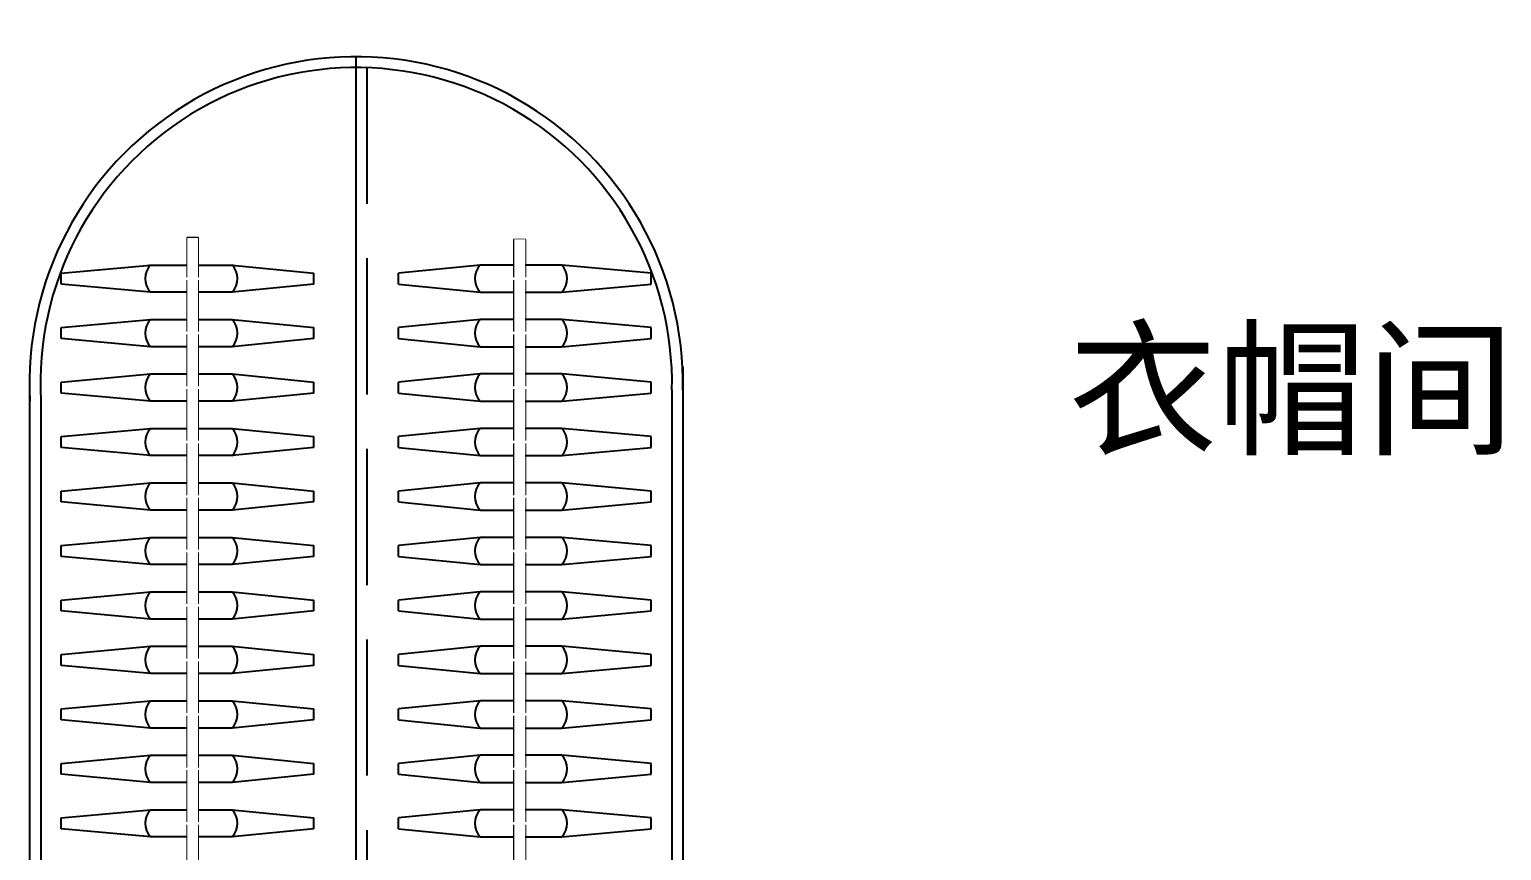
# Model space of a CAD drawing. Header units: millimetres. Extents: x -807114 to 42513, y -468455 to -61603.
# Drawn here: x -19410 to -16707, y -167845 to -166337 of the extents above; entities that cross this region are included whole.
import ezdxf

# ---------------------------------------------------------------- set-up
doc = ezdxf.new("R2010")
doc.units = ezdxf.units.MM
doc.header["$LTSCALE"] = 1000
doc.linetypes.add('DASH', pattern=[0.35, 0.25, -0.1])
doc.layers.add('KL截面', color=30, linetype='Continuous')
doc.layers.add('建-轴', color=1, linetype='Continuous')
doc.styles.add('D', font='simhei.ttf', dxfattribs={"width": 0.75, "height": 7})

msp = doc.modelspace()

# ---------------------------------------------------------------- linework, layer by layer
at = {"color": 8, "ltscale": 750}
for p, q in [((-18810.2, -168887.2), (-18810.2, -166387.2)), ((-18810.2, -168887.2), (-18810.2, -166387.2)), ((-18210.2, -166956.9), (-18210.2, -168887.2)), ((-19410.2, -166987.2), (-19410.2, -168887.2)), ((-18230.4, -166999), (-18230.4, -168887.2)), ((-19389.4, -167018.6), (-19389.4, -168887.2)), ((-18268.5, -167284.7), (-18432.6, -167269.7)), ((-18432.6, -167319.7), (-18268.5, -167304.7)), ((-18268.5, -167304.7), (-18268.5, -167284.7)), ((-18268.5, -167384.7), (-18432.6, -167369.7)), ((-19352, -167784.7), (-19187.9, -167769.7)), ((-19352, -167804.7), (-19352, -167784.7)), ((-19037.9, -167769.7), (-18887.9, -167784.7)), ((-18887.9, -167804.7), (-18887.9, -167784.7)), ((-18432.6, -167819.7), (-18268.5, -167804.7))]:
    msp.add_line(p, q, dxfattribs=at)
at = {"color": 8}
for p, q in [((-19352, -166784.7), (-19187.9, -166769.7)), ((-19352, -166804.7), (-19352, -166784.7)), ((-19037.9, -166769.7), (-18887.9, -166784.7)), ((-18887.9, -166804.7), (-18887.9, -166784.7)), ((-18582.6, -166769.7), (-18732.6, -166784.7)), ((-18732.6, -166804.7), (-18732.6, -166784.7)), ((-18268.5, -166784.7), (-18432.6, -166769.7)), ((-18268.5, -166804.7), (-18268.5, -166784.7)), ((-19187.9, -166819.7), (-19352, -166804.7)), ((-18887.9, -166804.7), (-19037.9, -166819.7)), ((-18732.6, -166804.7), (-18582.6, -166819.7)), ((-18432.6, -166819.7), (-18268.5, -166804.7)), ((-19352, -166884.7), (-19187.9, -166869.7)), ((-19037.9, -166869.7), (-18887.9, -166884.7)), ((-18582.6, -166869.7), (-18732.6, -166884.7)), ((-18268.5, -166884.7), (-18432.6, -166869.7)), ((-19352, -166904.7), (-19352, -166884.7)), ((-18887.9, -166904.7), (-18887.9, -166884.7)), ((-18732.6, -166904.7), (-18732.6, -166884.7)), ((-18268.5, -166904.7), (-18268.5, -166884.7)), ((-19187.9, -166919.7), (-19352, -166904.7)), ((-18887.9, -166904.7), (-19037.9, -166919.7)), ((-18732.6, -166904.7), (-18582.6, -166919.7)), ((-18432.6, -166919.7), (-18268.5, -166904.7)), ((-19352, -166984.7), (-19187.9, -166969.7)), ((-19352, -167004.7), (-19352, -166984.7)), ((-19037.9, -166969.7), (-18887.9, -166984.7)), ((-18887.9, -167004.7), (-18887.9, -166984.7)), ((-18582.6, -166969.7), (-18732.6, -166984.7)), ((-18732.6, -167004.7), (-18732.6, -166984.7)), ((-18268.5, -166984.7), (-18432.6, -166969.7)), ((-18268.5, -167004.7), (-18268.5, -166984.7)), ((-19187.9, -167019.7), (-19352, -167004.7)), ((-18887.9, -167004.7), (-19037.9, -167019.7)), ((-18732.6, -167004.7), (-18582.6, -167019.7)), ((-18432.6, -167019.7), (-18268.5, -167004.7)), ((-19352, -167084.7), (-19187.9, -167069.7)), ((-19352, -167104.7), (-19352, -167084.7)), ((-19037.9, -167069.7), (-18887.9, -167084.7)), ((-18887.9, -167104.7), (-18887.9, -167084.7)), ((-18582.6, -167069.7), (-18732.6, -167084.7)), ((-18732.6, -167104.7), (-18732.6, -167084.7)), ((-18268.5, -167084.7), (-18432.6, -167069.7)), ((-18268.5, -167104.7), (-18268.5, -167084.7)), ((-19187.9, -167119.7), (-19352, -167104.7)), ((-18887.9, -167104.7), (-19037.9, -167119.7)), ((-18732.6, -167104.7), (-18582.6, -167119.7)), ((-18432.6, -167119.7), (-18268.5, -167104.7)), ((-19352, -167184.7), (-19187.9, -167169.7)), ((-19037.9, -167169.7), (-18887.9, -167184.7)), ((-18582.6, -167169.7), (-18732.6, -167184.7)), ((-18268.5, -167184.7), (-18432.6, -167169.7)), ((-19352, -167204.7), (-19352, -167184.7)), ((-18887.9, -167204.7), (-18887.9, -167184.7)), ((-18732.6, -167204.7), (-18732.6, -167184.7)), ((-18268.5, -167204.7), (-18268.5, -167184.7)), ((-19187.9, -167219.7), (-19352, -167204.7)), ((-18887.9, -167204.7), (-19037.9, -167219.7)), ((-18732.6, -167204.7), (-18582.6, -167219.7)), ((-18432.6, -167219.7), (-18268.5, -167204.7)), ((-19352, -167284.7), (-19187.9, -167269.7)), ((-19037.9, -167269.7), (-18887.9, -167284.7)), ((-18582.6, -167269.7), (-18732.6, -167284.7)), ((-19352, -167304.7), (-19352, -167284.7)), ((-19187.9, -167319.7), (-19352, -167304.7)), ((-18887.9, -167304.7), (-19037.9, -167319.7)), ((-18887.9, -167304.7), (-18887.9, -167284.7)), ((-18732.6, -167304.7), (-18732.6, -167284.7)), ((-18732.6, -167304.7), (-18582.6, -167319.7)), ((-19352, -167384.7), (-19187.9, -167369.7)), ((-19352, -167404.7), (-19352, -167384.7)), ((-19037.9, -167369.7), (-18887.9, -167384.7)), ((-18887.9, -167404.7), (-18887.9, -167384.7)), ((-18582.6, -167369.7), (-18732.6, -167384.7)), ((-18732.6, -167404.7), (-18732.6, -167384.7)), ((-18268.5, -167404.7), (-18268.5, -167384.7)), ((-19187.9, -167419.7), (-19352, -167404.7)), ((-18887.9, -167404.7), (-19037.9, -167419.7)), ((-18732.6, -167404.7), (-18582.6, -167419.7)), ((-18432.6, -167419.7), (-18268.5, -167404.7)), ((-19352, -167484.7), (-19187.9, -167469.7)), ((-19037.9, -167469.7), (-18887.9, -167484.7)), ((-18582.6, -167469.7), (-18732.6, -167484.7)), ((-18268.5, -167484.7), (-18432.6, -167469.7)), ((-19352, -167504.7), (-19352, -167484.7)), ((-18887.9, -167504.7), (-18887.9, -167484.7)), ((-18732.6, -167504.7), (-18732.6, -167484.7)), ((-18268.5, -167504.7), (-18268.5, -167484.7)), ((-19187.9, -167519.7), (-19352, -167504.7)), ((-18887.9, -167504.7), (-19037.9, -167519.7)), ((-18732.6, -167504.7), (-18582.6, -167519.7)), ((-18432.6, -167519.7), (-18268.5, -167504.7)), ((-19352, -167584.7), (-19187.9, -167569.7)), ((-19037.9, -167569.7), (-18887.9, -167584.7)), ((-18582.6, -167569.7), (-18732.6, -167584.7)), ((-18268.5, -167584.7), (-18432.6, -167569.7)), ((-19352, -167604.7), (-19352, -167584.7)), ((-19187.9, -167619.7), (-19352, -167604.7)), ((-18887.9, -167604.7), (-19037.9, -167619.7)), ((-18887.9, -167604.7), (-18887.9, -167584.7)), ((-18732.6, -167604.7), (-18732.6, -167584.7)), ((-18732.6, -167604.7), (-18582.6, -167619.7)), ((-18432.6, -167619.7), (-18268.5, -167604.7)), ((-18268.5, -167604.7), (-18268.5, -167584.7)), ((-19352, -167684.7), (-19187.9, -167669.7)), ((-19352, -167704.7), (-19352, -167684.7)), ((-19037.9, -167669.7), (-18887.9, -167684.7)), ((-18887.9, -167704.7), (-18887.9, -167684.7)), ((-18582.6, -167669.7), (-18732.6, -167684.7)), ((-18732.6, -167704.7), (-18732.6, -167684.7)), ((-18268.5, -167684.7), (-18432.6, -167669.7)), ((-18268.5, -167704.7), (-18268.5, -167684.7)), ((-19187.9, -167719.7), (-19352, -167704.7)), ((-18887.9, -167704.7), (-19037.9, -167719.7)), ((-18732.6, -167704.7), (-18582.6, -167719.7)), ((-18432.6, -167719.7), (-18268.5, -167704.7)), ((-18582.6, -167769.7), (-18732.6, -167784.7)), ((-18732.6, -167804.7), (-18732.6, -167784.7)), ((-18268.5, -167784.7), (-18432.6, -167769.7)), ((-18268.5, -167804.7), (-18268.5, -167784.7)), ((-19187.9, -167819.7), (-19352, -167804.7)), ((-18887.9, -167804.7), (-19037.9, -167819.7)), ((-18732.6, -167804.7), (-18582.6, -167819.7))]:
    msp.add_line(p, q, dxfattribs=at)
at = {"color": 8, "ltscale": 750}
for points in [[(-19100.6, -168842.2), (-19100.6, -166720), (-19120.6, -166720), (-19120.6, -168842.2)], [(-18519.9, -168842.2), (-18519.9, -166722.8), (-18499.9, -166722.8), (-18499.9, -168842.2)]]:
    msp.add_lwpolyline(points, close=True, dxfattribs=at)
at = {"color": 250}
for centre, start, end in [((-19161.7, -166794.7), 136.3972, 223.6028), ((-19064.2, -166794.7), 316.3972, 43.6028), ((-18556.3, -166794.7), 136.3972, 223.6028), ((-18458.8, -166794.7), 316.3972, 43.6028), ((-19161.7, -166894.7), 136.3972, 223.6028), ((-19064.2, -166894.7), 316.3972, 43.6028), ((-18556.3, -166894.7), 136.3972, 223.6028), ((-18458.8, -166894.7), 316.3972, 43.6028), ((-19161.7, -166994.7), 136.3972, 223.6028), ((-19064.2, -166994.7), 316.3972, 43.6028), ((-18556.3, -166994.7), 136.3972, 223.6028), ((-18458.8, -166994.7), 316.3972, 43.6028), ((-19161.7, -167094.7), 136.3972, 223.6028), ((-19064.2, -167094.7), 316.3972, 43.6028), ((-18556.3, -167094.7), 136.3972, 223.6028), ((-18458.8, -167094.7), 316.3972, 43.6028), ((-19161.7, -167194.7), 136.3972, 223.6028), ((-19064.2, -167194.7), 316.3972, 43.6028), ((-18556.3, -167194.7), 136.3972, 223.6028), ((-18458.8, -167194.7), 316.3972, 43.6028), ((-19161.7, -167294.7), 136.3972, 223.6028), ((-19064.2, -167294.7), 316.3972, 43.6028), ((-18556.3, -167294.7), 136.3972, 223.6028), ((-18458.8, -167294.7), 316.3972, 43.6028), ((-19161.7, -167394.7), 136.3972, 223.6028), ((-19064.2, -167394.7), 316.3972, 43.6028), ((-18556.3, -167394.7), 136.3972, 223.6028), ((-18458.8, -167394.7), 316.3972, 43.6028), ((-19161.7, -167494.7), 136.3972, 223.6028), ((-19064.2, -167494.7), 316.3972, 43.6028), ((-18556.3, -167494.7), 136.3972, 223.6028), ((-18458.8, -167494.7), 316.3972, 43.6028), ((-19161.7, -167594.7), 136.3972, 223.6028), ((-19064.2, -167594.7), 316.3972, 43.6028), ((-18556.3, -167594.7), 136.3972, 223.6028), ((-18458.8, -167594.7), 316.3972, 43.6028), ((-19161.7, -167694.7), 136.3972, 223.6028), ((-19064.2, -167694.7), 316.3972, 43.6028), ((-18556.3, -167694.7), 136.3972, 223.6028), ((-18458.8, -167694.7), 316.3972, 43.6028), ((-18556.3, -167794.7), 136.3972, 223.6028)]:
    msp.add_arc(centre, 36.3, start, end, dxfattribs=at)
at = {"color": 8, "ltscale": 750}
for centre, start, end in [((-19161.7, -167794.7), 136.3972, 223.6028), ((-19064.2, -167794.7), 316.3972, 43.6028), ((-18458.8, -167794.7), 316.3972, 43.6028)]:
    msp.add_arc(centre, 36.3, start, end, dxfattribs=at)
at = {"layer": '建-轴', "linetype": 'DASH'}
msp.add_line((-18790.2, -178907.2), (-18790.2, -164347.2), dxfattribs=at)

# ---------------------------------------------------------------- texts
at = {"layer": 'KL截面', "linetype": 'ByBlock', "style": 'D'}
msp.add_text('衣帽间', height=200, dxfattribs=at).set_placement((-17501.6, -167097.5))

# ---------------------------------------------------------------- next in the draw order: wipeouts: each hides what was drawn before it
at = {"color": 8, "ltscale": 750}
for points in [[(-19100.6, -168842.2), (-19100.6, -166720), (-19120.6, -166720), (-19120.6, -168842.2)], [(-18519.9, -168842.2), (-18519.9, -166722.8), (-18499.9, -166722.8), (-18499.9, -168842.2)]]:
    msp.add_wipeout(points, dxfattribs=at)

# ---------------------------------------------------------------- next in the draw order: linework, layer by layer
at = {"color": 8}
for p, q in [((-19187.9, -166769.7), (-19120.6, -166769.7)), ((-19100.6, -166769.7), (-19037.9, -166769.7)), ((-18519.9, -166769.7), (-18582.6, -166769.7)), ((-18432.6, -166769.7), (-18499.9, -166769.7)), ((-19120.6, -166819.7), (-19187.9, -166819.7)), ((-19037.9, -166819.7), (-19100.6, -166819.7)), ((-18582.6, -166819.7), (-18519.9, -166819.7)), ((-18499.9, -166819.7), (-18432.6, -166819.7)), ((-19187.9, -166869.7), (-19120.6, -166869.7)), ((-19100.6, -166869.7), (-19037.9, -166869.7)), ((-18519.9, -166869.7), (-18582.6, -166869.7)), ((-18432.6, -166869.7), (-18499.9, -166869.7)), ((-19120.6, -166919.7), (-19187.9, -166919.7)), ((-19037.9, -166919.7), (-19100.6, -166919.7)), ((-18582.6, -166919.7), (-18519.9, -166919.7)), ((-18499.9, -166919.7), (-18432.6, -166919.7)), ((-19187.9, -166969.7), (-19120.6, -166969.7)), ((-19100.6, -166969.7), (-19037.9, -166969.7)), ((-18519.9, -166969.7), (-18582.6, -166969.7)), ((-18432.6, -166969.7), (-18499.9, -166969.7)), ((-19120.6, -167019.7), (-19187.9, -167019.7)), ((-19037.9, -167019.7), (-19100.6, -167019.7)), ((-18582.6, -167019.7), (-18519.9, -167019.7)), ((-18499.9, -167019.7), (-18432.6, -167019.7)), ((-19187.9, -167069.7), (-19120.6, -167069.7)), ((-19100.6, -167069.7), (-19037.9, -167069.7)), ((-18519.9, -167069.7), (-18582.6, -167069.7)), ((-18432.6, -167069.7), (-18499.9, -167069.7)), ((-19120.6, -167119.7), (-19187.9, -167119.7)), ((-19037.9, -167119.7), (-19100.6, -167119.7)), ((-18582.6, -167119.7), (-18519.9, -167119.7)), ((-18499.9, -167119.7), (-18432.6, -167119.7)), ((-19187.9, -167169.7), (-19120.6, -167169.7)), ((-19100.6, -167169.7), (-19037.9, -167169.7)), ((-18519.9, -167169.7), (-18582.6, -167169.7)), ((-18432.6, -167169.7), (-18499.9, -167169.7)), ((-19120.6, -167219.7), (-19187.9, -167219.7)), ((-19037.9, -167219.7), (-19100.6, -167219.7)), ((-18582.6, -167219.7), (-18519.9, -167219.7)), ((-18499.9, -167219.7), (-18432.6, -167219.7)), ((-19187.9, -167269.7), (-19120.6, -167269.7)), ((-19100.6, -167269.7), (-19037.9, -167269.7)), ((-18519.9, -167269.7), (-18582.6, -167269.7)), ((-18432.6, -167269.7), (-18499.9, -167269.7)), ((-19120.6, -167319.7), (-19187.9, -167319.7)), ((-19037.9, -167319.7), (-19100.6, -167319.7)), ((-18582.6, -167319.7), (-18519.9, -167319.7)), ((-18499.9, -167319.7), (-18432.6, -167319.7)), ((-19187.9, -167369.7), (-19120.6, -167369.7)), ((-19100.6, -167369.7), (-19037.9, -167369.7)), ((-18519.9, -167369.7), (-18582.6, -167369.7)), ((-18432.6, -167369.7), (-18499.9, -167369.7)), ((-19120.6, -167419.7), (-19187.9, -167419.7)), ((-19037.9, -167419.7), (-19100.6, -167419.7)), ((-18582.6, -167419.7), (-18519.9, -167419.7)), ((-18499.9, -167419.7), (-18432.6, -167419.7)), ((-19187.9, -167469.7), (-19120.6, -167469.7)), ((-19100.6, -167469.7), (-19037.9, -167469.7)), ((-18519.9, -167469.7), (-18582.6, -167469.7)), ((-18432.6, -167469.7), (-18499.9, -167469.7)), ((-19120.6, -167519.7), (-19187.9, -167519.7)), ((-19037.9, -167519.7), (-19100.6, -167519.7)), ((-18582.6, -167519.7), (-18519.9, -167519.7)), ((-18499.9, -167519.7), (-18432.6, -167519.7)), ((-19187.9, -167569.7), (-19120.6, -167569.7)), ((-19100.6, -167569.7), (-19037.9, -167569.7)), ((-18519.9, -167569.7), (-18582.6, -167569.7)), ((-18432.6, -167569.7), (-18499.9, -167569.7)), ((-19120.6, -167619.7), (-19187.9, -167619.7)), ((-19037.9, -167619.7), (-19100.6, -167619.7)), ((-18582.6, -167619.7), (-18519.9, -167619.7)), ((-18499.9, -167619.7), (-18432.6, -167619.7)), ((-19187.9, -167669.7), (-19120.6, -167669.7)), ((-19100.6, -167669.7), (-19037.9, -167669.7)), ((-18519.9, -167669.7), (-18582.6, -167669.7)), ((-18432.6, -167669.7), (-18499.9, -167669.7)), ((-19120.6, -167719.7), (-19187.9, -167719.7)), ((-19037.9, -167719.7), (-19100.6, -167719.7)), ((-18582.6, -167719.7), (-18519.9, -167719.7)), ((-18499.9, -167719.7), (-18432.6, -167719.7)), ((-19187.9, -167769.7), (-19120.6, -167769.7)), ((-19100.6, -167769.7), (-19037.9, -167769.7)), ((-18519.9, -167769.7), (-18582.6, -167769.7)), ((-18432.6, -167769.7), (-18499.9, -167769.7)), ((-19120.6, -167819.7), (-19187.9, -167819.7)), ((-19037.9, -167819.7), (-19100.6, -167819.7))]:
    msp.add_line(p, q, dxfattribs=at)
at = {"color": 8, "ltscale": 750}
for p, q in [((-18582.6, -167819.7), (-18519.9, -167819.7)), ((-18499.9, -167819.7), (-18432.6, -167819.7))]:
    msp.add_line(p, q, dxfattribs=at)

# ---------------------------------------------------------------- next in the draw order: wipeouts: each hides what was drawn before it
for points in [[(-19100.4, -166797.1), (-19097, -166797.1), (-19096.3, -166796.9), (-19095.9, -166796.7), (-19095.7, -166796.5), (-19095.3, -166796.1), (-19095.1, -166795.8), (-19095, -166795.4), (-19094.9, -166795.1), (-19094.9, -166794.7), (-19094.9, -166794.4), (-19094.9, -166794.1), (-19095, -166793.8), (-19095.2, -166793.5), (-19095.3, -166793.2), (-19095.5, -166793), (-19095.7, -166792.8), (-19096, -166792.6), (-19096.4, -166792.4), (-19096.7, -166792.3), (-19096.8, -166792.3), (-19124.4, -166792.3), (-19124.5, -166792.3), (-19124.6, -166792.3), (-19124.8, -166792.4), (-19124.9, -166792.5), (-19125.1, -166792.5), (-19125.3, -166792.6), (-19125.4, -166792.8), (-19125.5, -166792.9), (-19125.7, -166793), (-19125.8, -166793.2), (-19126, -166793.4), (-19126.1, -166793.8), (-19126.2, -166793.9), (-19126.2, -166794), (-19126.3, -166794.2), (-19126.3, -166794.5), (-19126.3, -166794.8), (-19126.3, -166794.9), (-19126.3, -166795.1), (-19126.2, -166795.3), (-19126.2, -166795.4), (-19126.1, -166795.6), (-19126.1, -166795.7), (-19126, -166795.9), (-19125.9, -166796), (-19125.8, -166796.1), (-19125.7, -166796.3), (-19125.6, -166796.4), (-19125.5, -166796.5), (-19125.4, -166796.6), (-19125.2, -166796.7), (-19125.1, -166796.8), (-19125, -166796.9), (-19124.8, -166796.9), (-19124.6, -166797), (-19124.5, -166797.1), (-19124.3, -166797.1), (-19124.1, -166797.1)], [(-18520.1, -166797.1), (-18523.5, -166797.1), (-18524.2, -166796.9), (-18524.6, -166796.7), (-18524.8, -166796.5), (-18525.2, -166796.1), (-18525.4, -166795.8), (-18525.5, -166795.4), (-18525.6, -166795.1), (-18525.6, -166794.7), (-18525.6, -166794.4), (-18525.6, -166794.1), (-18525.5, -166793.8), (-18525.3, -166793.5), (-18525.2, -166793.2), (-18525, -166793), (-18524.8, -166792.8), (-18524.5, -166792.6), (-18524.1, -166792.4), (-18523.7, -166792.3), (-18523.7, -166792.3), (-18496.1, -166792.3), (-18496, -166792.3), (-18495.9, -166792.3), (-18495.7, -166792.4), (-18495.5, -166792.5), (-18495.4, -166792.5), (-18495.2, -166792.6), (-18495.1, -166792.8), (-18494.9, -166792.9), (-18494.8, -166793), (-18494.7, -166793.2), (-18494.5, -166793.4), (-18494.4, -166793.8), (-18494.3, -166793.9), (-18494.3, -166794), (-18494.2, -166794.2), (-18494.2, -166794.5), (-18494.2, -166794.8), (-18494.2, -166794.9), (-18494.2, -166795.1), (-18494.2, -166795.3), (-18494.3, -166795.4), (-18494.4, -166795.6), (-18494.4, -166795.7), (-18494.5, -166795.9), (-18494.6, -166796), (-18494.7, -166796.1), (-18494.8, -166796.3), (-18494.9, -166796.4), (-18495, -166796.5), (-18495.1, -166796.6), (-18495.3, -166796.7), (-18495.4, -166796.8), (-18495.5, -166796.9), (-18495.6, -166796.9), (-18495.9, -166797), (-18496, -166797.1), (-18496.2, -166797.1), (-18496.4, -166797.1)], [(-19100.4, -166897.1), (-19097, -166897.1), (-19096.3, -166896.9), (-19095.9, -166896.7), (-19095.7, -166896.5), (-19095.3, -166896.1), (-19095.1, -166895.8), (-19095, -166895.4), (-19094.9, -166895.1), (-19094.9, -166894.7), (-19094.9, -166894.4), (-19094.9, -166894.1), (-19095, -166893.8), (-19095.2, -166893.5), (-19095.3, -166893.2), (-19095.5, -166893), (-19095.7, -166892.8), (-19096, -166892.6), (-19096.4, -166892.4), (-19096.7, -166892.3), (-19096.8, -166892.3), (-19124.4, -166892.3), (-19124.5, -166892.3), (-19124.6, -166892.3), (-19124.8, -166892.4), (-19124.9, -166892.5), (-19125.1, -166892.5), (-19125.3, -166892.6), (-19125.4, -166892.8), (-19125.5, -166892.9), (-19125.7, -166893), (-19125.8, -166893.2), (-19126, -166893.4), (-19126.1, -166893.8), (-19126.2, -166893.9), (-19126.2, -166894), (-19126.3, -166894.2), (-19126.3, -166894.5), (-19126.3, -166894.8), (-19126.3, -166894.9), (-19126.3, -166895.1), (-19126.2, -166895.3), (-19126.2, -166895.4), (-19126.1, -166895.6), (-19126.1, -166895.7), (-19126, -166895.9), (-19125.9, -166896), (-19125.8, -166896.1), (-19125.7, -166896.3), (-19125.6, -166896.4), (-19125.5, -166896.5), (-19125.4, -166896.6), (-19125.2, -166896.7), (-19125.1, -166896.8), (-19125, -166896.9), (-19124.8, -166896.9), (-19124.6, -166897), (-19124.5, -166897.1), (-19124.3, -166897.1), (-19124.1, -166897.1)], [(-18520.1, -166897.1), (-18523.5, -166897.1), (-18524.2, -166896.9), (-18524.6, -166896.7), (-18524.8, -166896.5), (-18525.2, -166896.1), (-18525.4, -166895.8), (-18525.5, -166895.4), (-18525.6, -166895.1), (-18525.6, -166894.7), (-18525.6, -166894.4), (-18525.6, -166894.1), (-18525.5, -166893.8), (-18525.3, -166893.5), (-18525.2, -166893.2), (-18525, -166893), (-18524.8, -166892.8), (-18524.5, -166892.6), (-18524.1, -166892.4), (-18523.7, -166892.3), (-18523.7, -166892.3), (-18496.1, -166892.3), (-18496, -166892.3), (-18495.9, -166892.3), (-18495.7, -166892.4), (-18495.5, -166892.5), (-18495.4, -166892.5), (-18495.2, -166892.6), (-18495.1, -166892.8), (-18494.9, -166892.9), (-18494.8, -166893), (-18494.7, -166893.2), (-18494.5, -166893.4), (-18494.4, -166893.8), (-18494.3, -166893.9), (-18494.3, -166894), (-18494.2, -166894.2), (-18494.2, -166894.5), (-18494.2, -166894.8), (-18494.2, -166894.9), (-18494.2, -166895.1), (-18494.2, -166895.3), (-18494.3, -166895.4), (-18494.4, -166895.6), (-18494.4, -166895.7), (-18494.5, -166895.9), (-18494.6, -166896), (-18494.7, -166896.1), (-18494.8, -166896.3), (-18494.9, -166896.4), (-18495, -166896.5), (-18495.1, -166896.6), (-18495.3, -166896.7), (-18495.4, -166896.8), (-18495.5, -166896.9), (-18495.6, -166896.9), (-18495.9, -166897), (-18496, -166897.1), (-18496.2, -166897.1), (-18496.4, -166897.1)], [(-19100.4, -166997.1), (-19097, -166997.1), (-19096.3, -166996.9), (-19095.9, -166996.7), (-19095.7, -166996.5), (-19095.3, -166996.1), (-19095.1, -166995.8), (-19095, -166995.4), (-19094.9, -166995.1), (-19094.9, -166994.7), (-19094.9, -166994.4), (-19094.9, -166994.1), (-19095, -166993.8), (-19095.2, -166993.5), (-19095.3, -166993.2), (-19095.5, -166993), (-19095.7, -166992.8), (-19096, -166992.6), (-19096.4, -166992.4), (-19096.7, -166992.3), (-19096.8, -166992.3), (-19124.4, -166992.3), (-19124.5, -166992.3), (-19124.6, -166992.3), (-19124.8, -166992.4), (-19124.9, -166992.5), (-19125.1, -166992.5), (-19125.3, -166992.6), (-19125.4, -166992.8), (-19125.5, -166992.9), (-19125.7, -166993), (-19125.8, -166993.2), (-19126, -166993.4), (-19126.1, -166993.8), (-19126.2, -166993.9), (-19126.2, -166994), (-19126.3, -166994.2), (-19126.3, -166994.5), (-19126.3, -166994.8), (-19126.3, -166994.9), (-19126.3, -166995.1), (-19126.2, -166995.3), (-19126.2, -166995.4), (-19126.1, -166995.6), (-19126.1, -166995.7), (-19126, -166995.9), (-19125.9, -166996), (-19125.8, -166996.1), (-19125.7, -166996.3), (-19125.6, -166996.4), (-19125.5, -166996.5), (-19125.4, -166996.6), (-19125.2, -166996.7), (-19125.1, -166996.8), (-19125, -166996.9), (-19124.8, -166996.9), (-19124.6, -166997), (-19124.5, -166997.1), (-19124.3, -166997.1), (-19124.1, -166997.1)], [(-18520.1, -166997.1), (-18523.5, -166997.1), (-18524.2, -166996.9), (-18524.6, -166996.7), (-18524.8, -166996.5), (-18525.2, -166996.1), (-18525.4, -166995.8), (-18525.5, -166995.4), (-18525.6, -166995.1), (-18525.6, -166994.7), (-18525.6, -166994.4), (-18525.6, -166994.1), (-18525.5, -166993.8), (-18525.3, -166993.5), (-18525.2, -166993.2), (-18525, -166993), (-18524.8, -166992.8), (-18524.5, -166992.6), (-18524.1, -166992.4), (-18523.7, -166992.3), (-18523.7, -166992.3), (-18496.1, -166992.3), (-18496, -166992.3), (-18495.9, -166992.3), (-18495.7, -166992.4), (-18495.5, -166992.5), (-18495.4, -166992.5), (-18495.2, -166992.6), (-18495.1, -166992.8), (-18494.9, -166992.9), (-18494.8, -166993), (-18494.7, -166993.2), (-18494.5, -166993.4), (-18494.4, -166993.8), (-18494.3, -166993.9), (-18494.3, -166994), (-18494.2, -166994.2), (-18494.2, -166994.5), (-18494.2, -166994.8), (-18494.2, -166994.9), (-18494.2, -166995.1), (-18494.2, -166995.3), (-18494.3, -166995.4), (-18494.4, -166995.6), (-18494.4, -166995.7), (-18494.5, -166995.9), (-18494.6, -166996), (-18494.7, -166996.1), (-18494.8, -166996.3), (-18494.9, -166996.4), (-18495, -166996.5), (-18495.1, -166996.6), (-18495.3, -166996.7), (-18495.4, -166996.8), (-18495.5, -166996.9), (-18495.6, -166996.9), (-18495.9, -166997), (-18496, -166997.1), (-18496.2, -166997.1), (-18496.4, -166997.1)], [(-19100.4, -167097.1), (-19097, -167097.1), (-19096.3, -167096.9), (-19095.9, -167096.7), (-19095.7, -167096.5), (-19095.3, -167096.1), (-19095.1, -167095.8), (-19095, -167095.4), (-19094.9, -167095.1), (-19094.9, -167094.7), (-19094.9, -167094.4), (-19094.9, -167094.1), (-19095, -167093.8), (-19095.2, -167093.5), (-19095.3, -167093.2), (-19095.5, -167093), (-19095.7, -167092.8), (-19096, -167092.6), (-19096.4, -167092.4), (-19096.7, -167092.3), (-19096.8, -167092.3), (-19124.4, -167092.3), (-19124.5, -167092.3), (-19124.6, -167092.3), (-19124.8, -167092.4), (-19124.9, -167092.5), (-19125.1, -167092.5), (-19125.3, -167092.6), (-19125.4, -167092.8), (-19125.5, -167092.9), (-19125.7, -167093), (-19125.8, -167093.2), (-19126, -167093.4), (-19126.1, -167093.8), (-19126.2, -167093.9), (-19126.2, -167094), (-19126.3, -167094.2), (-19126.3, -167094.5), (-19126.3, -167094.8), (-19126.3, -167094.9), (-19126.3, -167095.1), (-19126.2, -167095.3), (-19126.2, -167095.4), (-19126.1, -167095.6), (-19126.1, -167095.7), (-19126, -167095.9), (-19125.9, -167096), (-19125.8, -167096.1), (-19125.7, -167096.3), (-19125.6, -167096.4), (-19125.5, -167096.5), (-19125.4, -167096.6), (-19125.2, -167096.7), (-19125.1, -167096.8), (-19125, -167096.9), (-19124.8, -167096.9), (-19124.6, -167097), (-19124.5, -167097.1), (-19124.3, -167097.1), (-19124.1, -167097.1)], [(-18520.1, -167097.1), (-18523.5, -167097.1), (-18524.2, -167096.9), (-18524.6, -167096.7), (-18524.8, -167096.5), (-18525.2, -167096.1), (-18525.4, -167095.8), (-18525.5, -167095.4), (-18525.6, -167095.1), (-18525.6, -167094.7), (-18525.6, -167094.4), (-18525.6, -167094.1), (-18525.5, -167093.8), (-18525.3, -167093.5), (-18525.2, -167093.2), (-18525, -167093), (-18524.8, -167092.8), (-18524.5, -167092.6), (-18524.1, -167092.4), (-18523.7, -167092.3), (-18523.7, -167092.3), (-18496.1, -167092.3), (-18496, -167092.3), (-18495.9, -167092.3), (-18495.7, -167092.4), (-18495.5, -167092.5), (-18495.4, -167092.5), (-18495.2, -167092.6), (-18495.1, -167092.8), (-18494.9, -167092.9), (-18494.8, -167093), (-18494.7, -167093.2), (-18494.5, -167093.4), (-18494.4, -167093.8), (-18494.3, -167093.9), (-18494.3, -167094), (-18494.2, -167094.2), (-18494.2, -167094.5), (-18494.2, -167094.8), (-18494.2, -167094.9), (-18494.2, -167095.1), (-18494.2, -167095.3), (-18494.3, -167095.4), (-18494.4, -167095.6), (-18494.4, -167095.7), (-18494.5, -167095.9), (-18494.6, -167096), (-18494.7, -167096.1), (-18494.8, -167096.3), (-18494.9, -167096.4), (-18495, -167096.5), (-18495.1, -167096.6), (-18495.3, -167096.7), (-18495.4, -167096.8), (-18495.5, -167096.9), (-18495.6, -167096.9), (-18495.9, -167097), (-18496, -167097.1), (-18496.2, -167097.1), (-18496.4, -167097.1)], [(-19100.4, -167197.1), (-19097, -167197.1), (-19096.3, -167196.9), (-19095.9, -167196.7), (-19095.7, -167196.5), (-19095.3, -167196.1), (-19095.1, -167195.8), (-19095, -167195.4), (-19094.9, -167195.1), (-19094.9, -167194.7), (-19094.9, -167194.4), (-19094.9, -167194.1), (-19095, -167193.8), (-19095.2, -167193.5), (-19095.3, -167193.2), (-19095.5, -167193), (-19095.7, -167192.8), (-19096, -167192.6), (-19096.4, -167192.4), (-19096.7, -167192.3), (-19096.8, -167192.3), (-19124.4, -167192.3), (-19124.5, -167192.3), (-19124.6, -167192.3), (-19124.8, -167192.4), (-19124.9, -167192.5), (-19125.1, -167192.5), (-19125.3, -167192.6), (-19125.4, -167192.8), (-19125.5, -167192.9), (-19125.7, -167193), (-19125.8, -167193.2), (-19126, -167193.4), (-19126.1, -167193.8), (-19126.2, -167193.9), (-19126.2, -167194), (-19126.3, -167194.2), (-19126.3, -167194.5), (-19126.3, -167194.8), (-19126.3, -167194.9), (-19126.3, -167195.1), (-19126.2, -167195.3), (-19126.2, -167195.4), (-19126.1, -167195.6), (-19126.1, -167195.7), (-19126, -167195.9), (-19125.9, -167196), (-19125.8, -167196.1), (-19125.7, -167196.3), (-19125.6, -167196.4), (-19125.5, -167196.5), (-19125.4, -167196.6), (-19125.2, -167196.7), (-19125.1, -167196.8), (-19125, -167196.9), (-19124.8, -167196.9), (-19124.6, -167197), (-19124.5, -167197.1), (-19124.3, -167197.1), (-19124.1, -167197.1)], [(-18520.1, -167197.1), (-18523.5, -167197.1), (-18524.2, -167196.9), (-18524.6, -167196.7), (-18524.8, -167196.5), (-18525.2, -167196.1), (-18525.4, -167195.8), (-18525.5, -167195.4), (-18525.6, -167195.1), (-18525.6, -167194.7), (-18525.6, -167194.4), (-18525.6, -167194.1), (-18525.5, -167193.8), (-18525.3, -167193.5), (-18525.2, -167193.2), (-18525, -167193), (-18524.8, -167192.8), (-18524.5, -167192.6), (-18524.1, -167192.4), (-18523.7, -167192.3), (-18523.7, -167192.3), (-18496.1, -167192.3), (-18496, -167192.3), (-18495.9, -167192.3), (-18495.7, -167192.4), (-18495.5, -167192.5), (-18495.4, -167192.5), (-18495.2, -167192.6), (-18495.1, -167192.8), (-18494.9, -167192.9), (-18494.8, -167193), (-18494.7, -167193.2), (-18494.5, -167193.4), (-18494.4, -167193.8), (-18494.3, -167193.9), (-18494.3, -167194), (-18494.2, -167194.2), (-18494.2, -167194.5), (-18494.2, -167194.8), (-18494.2, -167194.9), (-18494.2, -167195.1), (-18494.2, -167195.3), (-18494.3, -167195.4), (-18494.4, -167195.6), (-18494.4, -167195.7), (-18494.5, -167195.9), (-18494.6, -167196), (-18494.7, -167196.1), (-18494.8, -167196.3), (-18494.9, -167196.4), (-18495, -167196.5), (-18495.1, -167196.6), (-18495.3, -167196.7), (-18495.4, -167196.8), (-18495.5, -167196.9), (-18495.6, -167196.9), (-18495.9, -167197), (-18496, -167197.1), (-18496.2, -167197.1), (-18496.4, -167197.1)], [(-19100.4, -167297.1), (-19097, -167297.1), (-19096.3, -167296.9), (-19095.9, -167296.7), (-19095.7, -167296.5), (-19095.3, -167296.1), (-19095.1, -167295.8), (-19095, -167295.4), (-19094.9, -167295.1), (-19094.9, -167294.7), (-19094.9, -167294.4), (-19094.9, -167294.1), (-19095, -167293.8), (-19095.2, -167293.5), (-19095.3, -167293.2), (-19095.5, -167293), (-19095.7, -167292.8), (-19096, -167292.6), (-19096.4, -167292.4), (-19096.7, -167292.3), (-19096.8, -167292.3), (-19124.4, -167292.3), (-19124.5, -167292.3), (-19124.6, -167292.3), (-19124.8, -167292.4), (-19124.9, -167292.5), (-19125.1, -167292.5), (-19125.3, -167292.6), (-19125.4, -167292.8), (-19125.5, -167292.9), (-19125.7, -167293), (-19125.8, -167293.2), (-19126, -167293.4), (-19126.1, -167293.8), (-19126.2, -167293.9), (-19126.2, -167294), (-19126.3, -167294.2), (-19126.3, -167294.5), (-19126.3, -167294.8), (-19126.3, -167294.9), (-19126.3, -167295.1), (-19126.2, -167295.3), (-19126.2, -167295.4), (-19126.1, -167295.6), (-19126.1, -167295.7), (-19126, -167295.9), (-19125.9, -167296), (-19125.8, -167296.1), (-19125.7, -167296.3), (-19125.6, -167296.4), (-19125.5, -167296.5), (-19125.4, -167296.6), (-19125.2, -167296.7), (-19125.1, -167296.8), (-19125, -167296.9), (-19124.8, -167296.9), (-19124.6, -167297), (-19124.5, -167297.1), (-19124.3, -167297.1), (-19124.1, -167297.1)], [(-18520.1, -167297.1), (-18523.5, -167297.1), (-18524.2, -167296.9), (-18524.6, -167296.7), (-18524.8, -167296.5), (-18525.2, -167296.1), (-18525.4, -167295.8), (-18525.5, -167295.4), (-18525.6, -167295.1), (-18525.6, -167294.7), (-18525.6, -167294.4), (-18525.6, -167294.1), (-18525.5, -167293.8), (-18525.3, -167293.5), (-18525.2, -167293.2), (-18525, -167293), (-18524.8, -167292.8), (-18524.5, -167292.6), (-18524.1, -167292.4), (-18523.7, -167292.3), (-18523.7, -167292.3), (-18496.1, -167292.3), (-18496, -167292.3), (-18495.9, -167292.3), (-18495.7, -167292.4), (-18495.5, -167292.5), (-18495.4, -167292.5), (-18495.2, -167292.6), (-18495.1, -167292.8), (-18494.9, -167292.9), (-18494.8, -167293), (-18494.7, -167293.2), (-18494.5, -167293.4), (-18494.4, -167293.8), (-18494.3, -167293.9), (-18494.3, -167294), (-18494.2, -167294.2), (-18494.2, -167294.5), (-18494.2, -167294.8), (-18494.2, -167294.9), (-18494.2, -167295.1), (-18494.2, -167295.3), (-18494.3, -167295.4), (-18494.4, -167295.6), (-18494.4, -167295.7), (-18494.5, -167295.9), (-18494.6, -167296), (-18494.7, -167296.1), (-18494.8, -167296.3), (-18494.9, -167296.4), (-18495, -167296.5), (-18495.1, -167296.6), (-18495.3, -167296.7), (-18495.4, -167296.8), (-18495.5, -167296.9), (-18495.6, -167296.9), (-18495.9, -167297), (-18496, -167297.1), (-18496.2, -167297.1), (-18496.4, -167297.1)], [(-19100.4, -167397.1), (-19097, -167397.1), (-19096.3, -167396.9), (-19095.9, -167396.7), (-19095.7, -167396.5), (-19095.3, -167396.1), (-19095.1, -167395.8), (-19095, -167395.4), (-19094.9, -167395.1), (-19094.9, -167394.7), (-19094.9, -167394.4), (-19094.9, -167394.1), (-19095, -167393.8), (-19095.2, -167393.5), (-19095.3, -167393.2), (-19095.5, -167393), (-19095.7, -167392.8), (-19096, -167392.6), (-19096.4, -167392.4), (-19096.7, -167392.3), (-19096.8, -167392.3), (-19124.4, -167392.3), (-19124.5, -167392.3), (-19124.6, -167392.3), (-19124.8, -167392.4), (-19124.9, -167392.5), (-19125.1, -167392.5), (-19125.3, -167392.6), (-19125.4, -167392.8), (-19125.5, -167392.9), (-19125.7, -167393), (-19125.8, -167393.2), (-19126, -167393.4), (-19126.1, -167393.8), (-19126.2, -167393.9), (-19126.2, -167394), (-19126.3, -167394.2), (-19126.3, -167394.5), (-19126.3, -167394.8), (-19126.3, -167394.9), (-19126.3, -167395.1), (-19126.2, -167395.3), (-19126.2, -167395.4), (-19126.1, -167395.6), (-19126.1, -167395.7), (-19126, -167395.9), (-19125.9, -167396), (-19125.8, -167396.1), (-19125.7, -167396.3), (-19125.6, -167396.4), (-19125.5, -167396.5), (-19125.4, -167396.6), (-19125.2, -167396.7), (-19125.1, -167396.8), (-19125, -167396.9), (-19124.8, -167396.9), (-19124.6, -167397), (-19124.5, -167397.1), (-19124.3, -167397.1), (-19124.1, -167397.1)], [(-18520.1, -167397.1), (-18523.5, -167397.1), (-18524.2, -167396.9), (-18524.6, -167396.7), (-18524.8, -167396.5), (-18525.2, -167396.1), (-18525.4, -167395.8), (-18525.5, -167395.4), (-18525.6, -167395.1), (-18525.6, -167394.7), (-18525.6, -167394.4), (-18525.6, -167394.1), (-18525.5, -167393.8), (-18525.3, -167393.5), (-18525.2, -167393.2), (-18525, -167393), (-18524.8, -167392.8), (-18524.5, -167392.6), (-18524.1, -167392.4), (-18523.7, -167392.3), (-18523.7, -167392.3), (-18496.1, -167392.3), (-18496, -167392.3), (-18495.9, -167392.3), (-18495.7, -167392.4), (-18495.5, -167392.5), (-18495.4, -167392.5), (-18495.2, -167392.6), (-18495.1, -167392.8), (-18494.9, -167392.9), (-18494.8, -167393), (-18494.7, -167393.2), (-18494.5, -167393.4), (-18494.4, -167393.8), (-18494.3, -167393.9), (-18494.3, -167394), (-18494.2, -167394.2), (-18494.2, -167394.5), (-18494.2, -167394.8), (-18494.2, -167394.9), (-18494.2, -167395.1), (-18494.2, -167395.3), (-18494.3, -167395.4), (-18494.4, -167395.6), (-18494.4, -167395.7), (-18494.5, -167395.9), (-18494.6, -167396), (-18494.7, -167396.1), (-18494.8, -167396.3), (-18494.9, -167396.4), (-18495, -167396.5), (-18495.1, -167396.6), (-18495.3, -167396.7), (-18495.4, -167396.8), (-18495.5, -167396.9), (-18495.6, -167396.9), (-18495.9, -167397), (-18496, -167397.1), (-18496.2, -167397.1), (-18496.4, -167397.1)], [(-19100.4, -167497.1), (-19097, -167497.1), (-19096.3, -167496.9), (-19095.9, -167496.7), (-19095.7, -167496.5), (-19095.3, -167496.1), (-19095.1, -167495.8), (-19095, -167495.4), (-19094.9, -167495.1), (-19094.9, -167494.7), (-19094.9, -167494.4), (-19094.9, -167494.1), (-19095, -167493.8), (-19095.2, -167493.5), (-19095.3, -167493.2), (-19095.5, -167493), (-19095.7, -167492.8), (-19096, -167492.6), (-19096.4, -167492.4), (-19096.7, -167492.3), (-19096.8, -167492.3), (-19124.4, -167492.3), (-19124.5, -167492.3), (-19124.6, -167492.3), (-19124.8, -167492.4), (-19124.9, -167492.5), (-19125.1, -167492.5), (-19125.3, -167492.6), (-19125.4, -167492.8), (-19125.5, -167492.9), (-19125.7, -167493), (-19125.8, -167493.2), (-19126, -167493.4), (-19126.1, -167493.8), (-19126.2, -167493.9), (-19126.2, -167494), (-19126.3, -167494.2), (-19126.3, -167494.5), (-19126.3, -167494.8), (-19126.3, -167494.9), (-19126.3, -167495.1), (-19126.2, -167495.3), (-19126.2, -167495.4), (-19126.1, -167495.6), (-19126.1, -167495.7), (-19126, -167495.9), (-19125.9, -167496), (-19125.8, -167496.1), (-19125.7, -167496.3), (-19125.6, -167496.4), (-19125.5, -167496.5), (-19125.4, -167496.6), (-19125.2, -167496.7), (-19125.1, -167496.8), (-19125, -167496.9), (-19124.8, -167496.9), (-19124.6, -167497), (-19124.5, -167497.1), (-19124.3, -167497.1), (-19124.1, -167497.1)], [(-18520.1, -167497.1), (-18523.5, -167497.1), (-18524.2, -167496.9), (-18524.6, -167496.7), (-18524.8, -167496.5), (-18525.2, -167496.1), (-18525.4, -167495.8), (-18525.5, -167495.4), (-18525.6, -167495.1), (-18525.6, -167494.7), (-18525.6, -167494.4), (-18525.6, -167494.1), (-18525.5, -167493.8), (-18525.3, -167493.5), (-18525.2, -167493.2), (-18525, -167493), (-18524.8, -167492.8), (-18524.5, -167492.6), (-18524.1, -167492.4), (-18523.7, -167492.3), (-18523.7, -167492.3), (-18496.1, -167492.3), (-18496, -167492.3), (-18495.9, -167492.3), (-18495.7, -167492.4), (-18495.5, -167492.5), (-18495.4, -167492.5), (-18495.2, -167492.6), (-18495.1, -167492.8), (-18494.9, -167492.9), (-18494.8, -167493), (-18494.7, -167493.2), (-18494.5, -167493.4), (-18494.4, -167493.8), (-18494.3, -167493.9), (-18494.3, -167494), (-18494.2, -167494.2), (-18494.2, -167494.5), (-18494.2, -167494.8), (-18494.2, -167494.9), (-18494.2, -167495.1), (-18494.2, -167495.3), (-18494.3, -167495.4), (-18494.4, -167495.6), (-18494.4, -167495.7), (-18494.5, -167495.9), (-18494.6, -167496), (-18494.7, -167496.1), (-18494.8, -167496.3), (-18494.9, -167496.4), (-18495, -167496.5), (-18495.1, -167496.6), (-18495.3, -167496.7), (-18495.4, -167496.8), (-18495.5, -167496.9), (-18495.6, -167496.9), (-18495.9, -167497), (-18496, -167497.1), (-18496.2, -167497.1), (-18496.4, -167497.1)], [(-19100.4, -167597.1), (-19097, -167597.1), (-19096.3, -167596.9), (-19095.9, -167596.7), (-19095.7, -167596.5), (-19095.3, -167596.1), (-19095.1, -167595.8), (-19095, -167595.4), (-19094.9, -167595.1), (-19094.9, -167594.7), (-19094.9, -167594.4), (-19094.9, -167594.1), (-19095, -167593.8), (-19095.2, -167593.5), (-19095.3, -167593.2), (-19095.5, -167593), (-19095.7, -167592.8), (-19096, -167592.6), (-19096.4, -167592.4), (-19096.7, -167592.3), (-19096.8, -167592.3), (-19124.4, -167592.3), (-19124.5, -167592.3), (-19124.6, -167592.3), (-19124.8, -167592.4), (-19124.9, -167592.5), (-19125.1, -167592.5), (-19125.3, -167592.6), (-19125.4, -167592.8), (-19125.5, -167592.9), (-19125.7, -167593), (-19125.8, -167593.2), (-19126, -167593.4), (-19126.1, -167593.8), (-19126.2, -167593.9), (-19126.2, -167594), (-19126.3, -167594.2), (-19126.3, -167594.5), (-19126.3, -167594.8), (-19126.3, -167594.9), (-19126.3, -167595.1), (-19126.2, -167595.3), (-19126.2, -167595.4), (-19126.1, -167595.6), (-19126.1, -167595.7), (-19126, -167595.9), (-19125.9, -167596), (-19125.8, -167596.1), (-19125.7, -167596.3), (-19125.6, -167596.4), (-19125.5, -167596.5), (-19125.4, -167596.6), (-19125.2, -167596.7), (-19125.1, -167596.8), (-19125, -167596.9), (-19124.8, -167596.9), (-19124.6, -167597), (-19124.5, -167597.1), (-19124.3, -167597.1), (-19124.1, -167597.1)], [(-18520.1, -167597.1), (-18523.5, -167597.1), (-18524.2, -167596.9), (-18524.6, -167596.7), (-18524.8, -167596.5), (-18525.2, -167596.1), (-18525.4, -167595.8), (-18525.5, -167595.4), (-18525.6, -167595.1), (-18525.6, -167594.7), (-18525.6, -167594.4), (-18525.6, -167594.1), (-18525.5, -167593.8), (-18525.3, -167593.5), (-18525.2, -167593.2), (-18525, -167593), (-18524.8, -167592.8), (-18524.5, -167592.6), (-18524.1, -167592.4), (-18523.7, -167592.3), (-18523.7, -167592.3), (-18496.1, -167592.3), (-18496, -167592.3), (-18495.9, -167592.3), (-18495.7, -167592.4), (-18495.5, -167592.5), (-18495.4, -167592.5), (-18495.2, -167592.6), (-18495.1, -167592.8), (-18494.9, -167592.9), (-18494.8, -167593), (-18494.7, -167593.2), (-18494.5, -167593.4), (-18494.4, -167593.8), (-18494.3, -167593.9), (-18494.3, -167594), (-18494.2, -167594.2), (-18494.2, -167594.5), (-18494.2, -167594.8), (-18494.2, -167594.9), (-18494.2, -167595.1), (-18494.2, -167595.3), (-18494.3, -167595.4), (-18494.4, -167595.6), (-18494.4, -167595.7), (-18494.5, -167595.9), (-18494.6, -167596), (-18494.7, -167596.1), (-18494.8, -167596.3), (-18494.9, -167596.4), (-18495, -167596.5), (-18495.1, -167596.6), (-18495.3, -167596.7), (-18495.4, -167596.8), (-18495.5, -167596.9), (-18495.6, -167596.9), (-18495.9, -167597), (-18496, -167597.1), (-18496.2, -167597.1), (-18496.4, -167597.1)], [(-19100.4, -167697.1), (-19097, -167697.1), (-19096.3, -167696.9), (-19095.9, -167696.7), (-19095.7, -167696.5), (-19095.3, -167696.1), (-19095.1, -167695.8), (-19095, -167695.4), (-19094.9, -167695.1), (-19094.9, -167694.7), (-19094.9, -167694.4), (-19094.9, -167694.1), (-19095, -167693.8), (-19095.2, -167693.5), (-19095.3, -167693.2), (-19095.5, -167693), (-19095.7, -167692.8), (-19096, -167692.6), (-19096.4, -167692.4), (-19096.7, -167692.3), (-19096.8, -167692.3), (-19124.4, -167692.3), (-19124.5, -167692.3), (-19124.6, -167692.3), (-19124.8, -167692.4), (-19124.9, -167692.5), (-19125.1, -167692.5), (-19125.3, -167692.6), (-19125.4, -167692.8), (-19125.5, -167692.9), (-19125.7, -167693), (-19125.8, -167693.2), (-19126, -167693.4), (-19126.1, -167693.8), (-19126.2, -167693.9), (-19126.2, -167694), (-19126.3, -167694.2), (-19126.3, -167694.5), (-19126.3, -167694.8), (-19126.3, -167694.9), (-19126.3, -167695.1), (-19126.2, -167695.3), (-19126.2, -167695.4), (-19126.1, -167695.6), (-19126.1, -167695.7), (-19126, -167695.9), (-19125.9, -167696), (-19125.8, -167696.1), (-19125.7, -167696.3), (-19125.6, -167696.4), (-19125.5, -167696.5), (-19125.4, -167696.6), (-19125.2, -167696.7), (-19125.1, -167696.8), (-19125, -167696.9), (-19124.8, -167696.9), (-19124.6, -167697), (-19124.5, -167697.1), (-19124.3, -167697.1), (-19124.1, -167697.1)], [(-18520.1, -167697.1), (-18523.5, -167697.1), (-18524.2, -167696.9), (-18524.6, -167696.7), (-18524.8, -167696.5), (-18525.2, -167696.1), (-18525.4, -167695.8), (-18525.5, -167695.4), (-18525.6, -167695.1), (-18525.6, -167694.7), (-18525.6, -167694.4), (-18525.6, -167694.1), (-18525.5, -167693.8), (-18525.3, -167693.5), (-18525.2, -167693.2), (-18525, -167693), (-18524.8, -167692.8), (-18524.5, -167692.6), (-18524.1, -167692.4), (-18523.7, -167692.3), (-18523.7, -167692.3), (-18496.1, -167692.3), (-18496, -167692.3), (-18495.9, -167692.3), (-18495.7, -167692.4), (-18495.5, -167692.5), (-18495.4, -167692.5), (-18495.2, -167692.6), (-18495.1, -167692.8), (-18494.9, -167692.9), (-18494.8, -167693), (-18494.7, -167693.2), (-18494.5, -167693.4), (-18494.4, -167693.8), (-18494.3, -167693.9), (-18494.3, -167694), (-18494.2, -167694.2), (-18494.2, -167694.5), (-18494.2, -167694.8), (-18494.2, -167694.9), (-18494.2, -167695.1), (-18494.2, -167695.3), (-18494.3, -167695.4), (-18494.4, -167695.6), (-18494.4, -167695.7), (-18494.5, -167695.9), (-18494.6, -167696), (-18494.7, -167696.1), (-18494.8, -167696.3), (-18494.9, -167696.4), (-18495, -167696.5), (-18495.1, -167696.6), (-18495.3, -167696.7), (-18495.4, -167696.8), (-18495.5, -167696.9), (-18495.6, -167696.9), (-18495.9, -167697), (-18496, -167697.1), (-18496.2, -167697.1), (-18496.4, -167697.1)], [(-19100.4, -167797.1), (-19097, -167797.1), (-19096.3, -167796.9), (-19095.9, -167796.7), (-19095.7, -167796.5), (-19095.3, -167796.1), (-19095.1, -167795.8), (-19095, -167795.4), (-19094.9, -167795.1), (-19094.9, -167794.7), (-19094.9, -167794.4), (-19094.9, -167794.1), (-19095, -167793.8), (-19095.2, -167793.5), (-19095.3, -167793.2), (-19095.5, -167793), (-19095.7, -167792.8), (-19096, -167792.6), (-19096.4, -167792.4), (-19096.7, -167792.3), (-19096.8, -167792.3), (-19124.4, -167792.3), (-19124.5, -167792.3), (-19124.6, -167792.3), (-19124.8, -167792.4), (-19124.9, -167792.5), (-19125.1, -167792.5), (-19125.3, -167792.6), (-19125.4, -167792.8), (-19125.5, -167792.9), (-19125.7, -167793), (-19125.8, -167793.2), (-19126, -167793.4), (-19126.1, -167793.8), (-19126.2, -167793.9), (-19126.2, -167794), (-19126.3, -167794.2), (-19126.3, -167794.5), (-19126.3, -167794.8), (-19126.3, -167794.9), (-19126.3, -167795.1), (-19126.2, -167795.3), (-19126.2, -167795.4), (-19126.1, -167795.6), (-19126.1, -167795.7), (-19126, -167795.9), (-19125.9, -167796), (-19125.8, -167796.1), (-19125.7, -167796.3), (-19125.6, -167796.4), (-19125.5, -167796.5), (-19125.4, -167796.6), (-19125.2, -167796.7), (-19125.1, -167796.8), (-19125, -167796.9), (-19124.8, -167796.9), (-19124.6, -167797), (-19124.5, -167797.1), (-19124.3, -167797.1), (-19124.1, -167797.1)], [(-18520.1, -167797.1), (-18523.5, -167797.1), (-18524.2, -167796.9), (-18524.6, -167796.7), (-18524.8, -167796.5), (-18525.2, -167796.1), (-18525.4, -167795.8), (-18525.5, -167795.4), (-18525.6, -167795.1), (-18525.6, -167794.7), (-18525.6, -167794.4), (-18525.6, -167794.1), (-18525.5, -167793.8), (-18525.3, -167793.5), (-18525.2, -167793.2), (-18525, -167793), (-18524.8, -167792.8), (-18524.5, -167792.6), (-18524.1, -167792.4), (-18523.7, -167792.3), (-18523.7, -167792.3), (-18496.1, -167792.3), (-18496, -167792.3), (-18495.9, -167792.3), (-18495.7, -167792.4), (-18495.5, -167792.5), (-18495.4, -167792.5), (-18495.2, -167792.6), (-18495.1, -167792.8), (-18494.9, -167792.9), (-18494.8, -167793), (-18494.7, -167793.2), (-18494.5, -167793.4), (-18494.4, -167793.8), (-18494.3, -167793.9), (-18494.3, -167794), (-18494.2, -167794.2), (-18494.2, -167794.5), (-18494.2, -167794.8), (-18494.2, -167794.9), (-18494.2, -167795.1), (-18494.2, -167795.3), (-18494.3, -167795.4), (-18494.4, -167795.6), (-18494.4, -167795.7), (-18494.5, -167795.9), (-18494.6, -167796), (-18494.7, -167796.1), (-18494.8, -167796.3), (-18494.9, -167796.4), (-18495, -167796.5), (-18495.1, -167796.6), (-18495.3, -167796.7), (-18495.4, -167796.8), (-18495.5, -167796.9), (-18495.6, -167796.9), (-18495.9, -167797), (-18496, -167797.1), (-18496.2, -167797.1), (-18496.4, -167797.1)]]:
    msp.add_wipeout(points, dxfattribs=at)

# ---------------------------------------------------------------- next in the draw order: linework, layer by layer
for radius in [600, 580]:
    msp.add_arc((-18810.2, -166987.2), radius, 358.8406, 183.1006, dxfattribs=at)

doc.saveas('drawing.dxf')
